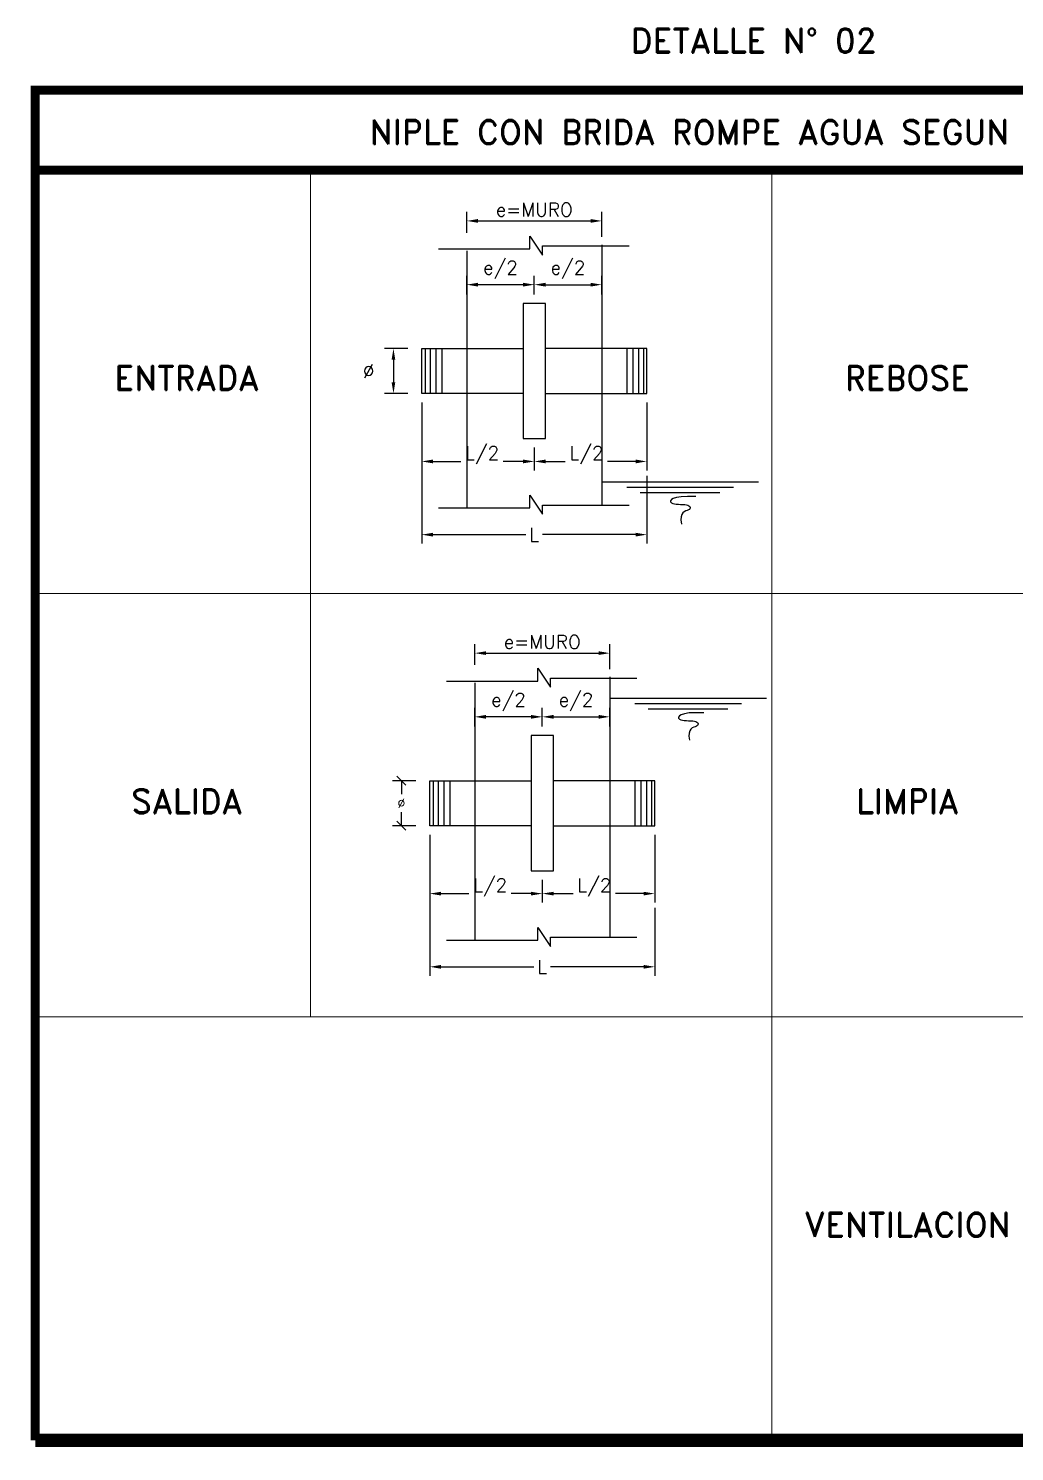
# Model space of a CAD drawing. Header units: metres. Extents: x -90 to 2507, y -28 to 972.
# Drawn here: x 166.251 to 167.347, y 183.06 to 184.64 of the extents above; entities that cross this region are included whole.
import ezdxf
from ezdxf.enums import TextEntityAlignment as Align

# ---------------------------------------------------------------- set-up
doc = ezdxf.new("R2010")
doc.units = ezdxf.units.M
for name, color, linetype in [('A-PISO', 9, 'Continuous'), ('G-acotado', 8, 'Continuous'), ('G-CUADROS', 8, 'Continuous'), ('G-textos-notas', 7, 'Continuous'), ('G-textos-subtitulo', 3, 'Continuous'), ('S-TUBERIAS-NUEVAS', 3, 'Continuous'), ('S-TUBERIAS-NUEVAS-2', 8, 'Continuous')]:
    doc.layers.add(name, color=color, linetype=linetype)
doc.styles.add('01COTAS', font='romans.shx')
doc.styles.add('150-SUBTITULO', font='romand.shx', dxfattribs={"height": 0.45})
doc.dimstyles.new('DIM-5-CORTE', dxfattribs={"dimscale": 0.005, "dimtxt": 2, "dimasz": 2, "dimexe": 2, "dimexo": 2, "dimgap": 1, "dimtad": 1, "dimtih": 1, "dimtoh": 1, "dimdsep": 46, "dimtxsty": '01COTAS', "dimcen": 25, "dimclrd": 9, "dimclre": 9, "dimclrt": 7, "dimadec": 0, "dimazin": 0, "dimtfac": 1, "dimtmove": 2, "dimatfit": 3, "dimfxl": 1, "dimtolj": 1, "dimtzin": 0, "dimarcsym": 0})

# ---------------------------------------------------------------- blocks, each defined once
blk = doc.blocks.new('*D199')
at = {"layer": 'Defpoints', "color": 0, "transparency": 16777216}
for p in [(166.8883, 184.3557), (166.8133, 184.3348), (166.8883, 184.3348)]:
    blk.add_point(p, dxfattribs=at)
at = {"layer": 'G-acotado', "color": 9, "lineweight": -2, "transparency": 16777216}
for p, q in [((166.8133, 184.3448), (166.8133, 184.3657)), ((166.8883, 184.3448), (166.8883, 184.3657)), ((166.8258, 184.3557), (166.8758, 184.3557))]:
    blk.add_line(p, q, dxfattribs=at)
at = {"layer": 'G-acotado', "color": 9, "transparency": 16777216}
for points in [[(166.8258, 184.3578), (166.8258, 184.3536), (166.8133, 184.3557)], [(166.8758, 184.3578), (166.8758, 184.3536), (166.8883, 184.3557)]]:
    blk.add_solid(points, dxfattribs=at)
at = {"layer": 'G-acotado', "color": 7, "transparency": 16777216, "insert": (166.8508, 184.3721), "char_height": 0.015, "attachment_point": 5, "style": '01COTAS'}
blk.add_mtext('\\A1;e/2', dxfattribs=at)
blk = doc.blocks.new('*D200')
at = {"layer": 'Defpoints', "color": 0, "transparency": 16777216}
for p in [(166.9383, 184.2348), (166.8133, 184.1848), (166.8133, 184.1594)]:
    blk.add_point(p, dxfattribs=at)
at = {"layer": 'G-acotado', "color": 9, "lineweight": -2, "transparency": 16777216}
for p, q in [((166.9383, 184.2248), (166.9383, 184.1494)), ((166.8133, 184.1748), (166.8133, 184.1494)), ((166.8258, 184.1594), (166.8477, 184.1594)), ((166.9258, 184.1594), (166.8948, 184.1594))]:
    blk.add_line(p, q, dxfattribs=at)
at = {"layer": 'G-acotado', "color": 9, "transparency": 16777216}
for points in [[(166.8258, 184.1615), (166.8258, 184.1573), (166.8133, 184.1594)], [(166.9258, 184.1615), (166.9258, 184.1573), (166.9383, 184.1594)]]:
    blk.add_solid(points, dxfattribs=at)
at = {"layer": 'G-acotado', "color": 7, "transparency": 16777216, "insert": (166.8713, 184.1662), "char_height": 0.015, "attachment_point": 5, "style": '01COTAS'}
blk.add_mtext('\\A1;L/2', dxfattribs=at)
blk = doc.blocks.new('*D201')
at = {"layer": 'Defpoints', "color": 0, "transparency": 16777216}
for p in [(166.6828, 184.2848), (166.6569, 184.2348), (166.6828, 184.2348)]:
    blk.add_point(p, dxfattribs=at)
at = {"layer": 'G-acotado', "color": 9, "lineweight": -2, "transparency": 16777216}
for p, q in [((166.6728, 184.2848), (166.6469, 184.2848)), ((166.6569, 184.2723), (166.6569, 184.2473)), ((166.6728, 184.2348), (166.6469, 184.2348))]:
    blk.add_line(p, q, dxfattribs=at)
at = {"layer": 'G-acotado', "color": 9, "transparency": 16777216}
for points in [[(166.6548, 184.2723), (166.6589, 184.2723), (166.6569, 184.2848)], [(166.6548, 184.2473), (166.6589, 184.2473), (166.6569, 184.2348)]]:
    blk.add_solid(points, dxfattribs=at)
at = {"layer": 'G-acotado', "color": 7, "transparency": 16777216, "insert": (166.6294, 184.2598), "char_height": 0.015, "attachment_point": 5, "style": '01COTAS'}
blk.add_mtext('\\A1;%%C', dxfattribs=at)
blk = doc.blocks.new('*D202')
at = {"layer": 'Defpoints', "color": 0, "transparency": 16777216}
for p in [(166.7383, 184.3557), (166.7383, 184.3348), (166.8133, 184.3348)]:
    blk.add_point(p, dxfattribs=at)
at = {"layer": 'G-acotado', "color": 9, "lineweight": -2, "transparency": 16777216}
for p, q in [((166.7383, 184.3448), (166.7383, 184.3657)), ((166.8133, 184.3448), (166.8133, 184.3657)), ((166.8008, 184.3557), (166.7508, 184.3557))]:
    blk.add_line(p, q, dxfattribs=at)
at = {"layer": 'G-acotado', "color": 9, "transparency": 16777216}
for points in [[(166.7508, 184.3578), (166.7508, 184.3536), (166.7383, 184.3557)], [(166.8008, 184.3578), (166.8008, 184.3536), (166.8133, 184.3557)]]:
    blk.add_solid(points, dxfattribs=at)
at = {"layer": 'G-acotado', "color": 7, "transparency": 16777216, "insert": (166.7758, 184.3721), "char_height": 0.015, "attachment_point": 5, "style": '01COTAS'}
blk.add_mtext('\\A1;e/2', dxfattribs=at)
blk = doc.blocks.new('*D203')
at = {"layer": 'Defpoints', "color": 0, "transparency": 16777216}
for p in [(166.6883, 184.2348), (166.8133, 184.1848), (166.8133, 184.1594)]:
    blk.add_point(p, dxfattribs=at)
at = {"layer": 'G-acotado', "color": 9, "lineweight": -2, "transparency": 16777216}
for p, q in [((166.6883, 184.2248), (166.6883, 184.1494)), ((166.8133, 184.1748), (166.8133, 184.1494)), ((166.7008, 184.1594), (166.7318, 184.1594)), ((166.8008, 184.1594), (166.7789, 184.1594))]:
    blk.add_line(p, q, dxfattribs=at)
at = {"layer": 'G-acotado', "color": 9, "transparency": 16777216}
for points in [[(166.7008, 184.1615), (166.7008, 184.1573), (166.6883, 184.1594)], [(166.8008, 184.1615), (166.8008, 184.1573), (166.8133, 184.1594)]]:
    blk.add_solid(points, dxfattribs=at)
at = {"layer": 'G-acotado', "color": 7, "transparency": 16777216, "insert": (166.7554, 184.1662), "char_height": 0.015, "attachment_point": 5, "style": '01COTAS'}
blk.add_mtext('\\A1;L/2', dxfattribs=at)
blk = doc.blocks.new('*D204')
at = {"layer": 'Defpoints', "color": 0, "transparency": 16777216}
for p in [(166.6883, 184.2248), (166.9383, 184.1535), (166.6883, 184.0781)]:
    blk.add_point(p, dxfattribs=at)
at = {"layer": 'G-acotado', "color": 9, "lineweight": -2, "transparency": 16777216}
for p, q in [((166.6883, 184.2148), (166.6883, 184.0681)), ((166.9383, 184.1435), (166.9383, 184.0681)), ((166.7008, 184.0781), (166.804, 184.0781)), ((166.9258, 184.0781), (166.8226, 184.0781))]:
    blk.add_line(p, q, dxfattribs=at)
at = {"layer": 'G-acotado', "color": 9, "transparency": 16777216}
for points in [[(166.7008, 184.0802), (166.7008, 184.076), (166.6883, 184.0781)], [(166.9258, 184.0802), (166.9258, 184.076), (166.9383, 184.0781)]]:
    blk.add_solid(points, dxfattribs=at)
at = {"layer": 'G-acotado', "color": 7, "transparency": 16777216, "insert": (166.8133, 184.0781), "char_height": 0.015, "attachment_point": 5, "style": '01COTAS'}
blk.add_mtext('\\A1;L', dxfattribs=at)
blk = doc.blocks.new('*D205')
at = {"color": 9, "lineweight": -2, "transparency": 16777216}
for p, q in [((166.8222, 183.8649), (166.8222, 183.8858)), ((166.8972, 183.8649), (166.8972, 183.8858)), ((166.8347, 183.8758), (166.8847, 183.8758))]:
    blk.add_line(p, q, dxfattribs=at)
at = {"color": 9, "transparency": 16777216}
for points in [[(166.8347, 183.8779), (166.8347, 183.8737), (166.8222, 183.8758)], [(166.8847, 183.8779), (166.8847, 183.8737), (166.8972, 183.8758)]]:
    blk.add_solid(points, dxfattribs=at)
at = {"layer": 'Defpoints', "color": 0, "transparency": 16777216}
for p in [(166.8972, 183.8758), (166.8222, 183.8549), (166.8972, 183.8549)]:
    blk.add_point(p, dxfattribs=at)
at = {"color": 7, "transparency": 16777216, "insert": (166.8597, 183.8922), "char_height": 0.015, "attachment_point": 5, "style": '01COTAS'}
blk.add_mtext('\\A1;e/2', dxfattribs=at)
blk = doc.blocks.new('*D206')
at = {"color": 9, "lineweight": -2, "transparency": 16777216}
for p, q in [((166.9472, 183.7449), (166.9472, 183.6695)), ((166.8222, 183.6949), (166.8222, 183.6695)), ((166.8347, 183.6795), (166.8566, 183.6795)), ((166.9347, 183.6795), (166.9037, 183.6795))]:
    blk.add_line(p, q, dxfattribs=at)
at = {"color": 9, "transparency": 16777216}
for points in [[(166.8347, 183.6815), (166.8347, 183.6774), (166.8222, 183.6795)], [(166.9347, 183.6815), (166.9347, 183.6774), (166.9472, 183.6795)]]:
    blk.add_solid(points, dxfattribs=at)
at = {"layer": 'Defpoints', "color": 0, "transparency": 16777216}
for p in [(166.9472, 183.7549), (166.8222, 183.7049), (166.8222, 183.6795)]:
    blk.add_point(p, dxfattribs=at)
at = {"color": 7, "transparency": 16777216, "insert": (166.8801, 183.6863), "char_height": 0.015, "attachment_point": 5, "style": '01COTAS'}
blk.add_mtext('\\A1;L/2', dxfattribs=at)
blk = doc.blocks.new('_Oblique')
at = {"color": 0, "linetype": 'ByBlock', "lineweight": -2}
blk.add_line((-0.5, -0.5), (0.5, 0.5), dxfattribs=at)
blk = doc.blocks.new('*D207')
at = {"color": 9, "lineweight": -2, "transparency": 16777216}
for p, q in [((166.6817, 183.8049), (166.6558, 183.8049)), ((166.6658, 183.8049), (166.6658, 183.7899)), ((166.6658, 183.7549), (166.6658, 183.7699)), ((166.6817, 183.7549), (166.6558, 183.7549))]:
    blk.add_line(p, q, dxfattribs=at)
at = {"layer": 'Defpoints', "color": 0, "transparency": 16777216}
for p in [(166.6917, 183.8049), (166.6658, 183.7549), (166.6917, 183.7549)]:
    blk.add_point(p, dxfattribs=at)
at = {"color": 9, "lineweight": -2, "transparency": 16777216, "xscale": 0.01, "yscale": 0.01, "zscale": 0.01}
for p, rotation in [((166.6658, 183.8049), 90), ((166.6658, 183.7549), 270)]:
    blk.add_blockref('_Oblique', p, dxfattribs=dict(at, rotation=rotation))
at = {"color": 7, "transparency": 16777216, "insert": (166.6658, 183.7799), "char_height": 0.01, "attachment_point": 5, "style": '01COTAS'}
blk.add_mtext('\\A1;%%C', dxfattribs=at)
blk = doc.blocks.new('*D208')
at = {"layer": 'Defpoints', "color": 0, "linetype": 'Continuous', "transparency": 16777216}
for p in [(166.7472, 183.8758), (166.7472, 183.8549), (166.8222, 183.8549)]:
    blk.add_point(p, dxfattribs=at)
at = {"layer": 'S-TUBERIAS-NUEVAS-2', "color": 9, "linetype": 'Continuous', "lineweight": -2, "transparency": 16777216}
for p, q in [((166.7472, 183.8649), (166.7472, 183.8858)), ((166.8222, 183.8649), (166.8222, 183.8858)), ((166.8097, 183.8758), (166.7597, 183.8758))]:
    blk.add_line(p, q, dxfattribs=at)
at = {"layer": 'S-TUBERIAS-NUEVAS-2', "color": 9, "linetype": 'Continuous', "transparency": 16777216}
for points in [[(166.7597, 183.8779), (166.7597, 183.8737), (166.7472, 183.8758)], [(166.8097, 183.8779), (166.8097, 183.8737), (166.8222, 183.8758)]]:
    blk.add_solid(points, dxfattribs=at)
at = {"layer": 'S-TUBERIAS-NUEVAS-2', "color": 7, "linetype": 'Continuous', "transparency": 16777216, "insert": (166.7847, 183.8922), "char_height": 0.015, "attachment_point": 5, "style": '01COTAS'}
blk.add_mtext('\\A1;e/2', dxfattribs=at)
blk = doc.blocks.new('*D209')
at = {"color": 9, "lineweight": -2, "transparency": 16777216}
for p, q in [((166.6972, 183.7449), (166.6972, 183.6695)), ((166.8222, 183.6949), (166.8222, 183.6695)), ((166.7097, 183.6795), (166.7407, 183.6795)), ((166.8097, 183.6795), (166.7878, 183.6795))]:
    blk.add_line(p, q, dxfattribs=at)
at = {"color": 9, "transparency": 16777216}
for points in [[(166.7097, 183.6815), (166.7097, 183.6774), (166.6972, 183.6795)], [(166.8097, 183.6815), (166.8097, 183.6774), (166.8222, 183.6795)]]:
    blk.add_solid(points, dxfattribs=at)
at = {"layer": 'Defpoints', "color": 0, "transparency": 16777216}
for p in [(166.6972, 183.7549), (166.8222, 183.7049), (166.8222, 183.6795)]:
    blk.add_point(p, dxfattribs=at)
at = {"color": 7, "transparency": 16777216, "insert": (166.7643, 183.6863), "char_height": 0.015, "attachment_point": 5, "style": '01COTAS'}
blk.add_mtext('\\A1;L/2', dxfattribs=at)
blk = doc.blocks.new('*D210')
at = {"color": 9, "lineweight": -2, "transparency": 16777216}
for p, q in [((166.6972, 183.7349), (166.6972, 183.5882)), ((166.9472, 183.6636), (166.9472, 183.5882)), ((166.7097, 183.5982), (166.8129, 183.5982)), ((166.9347, 183.5982), (166.8315, 183.5982))]:
    blk.add_line(p, q, dxfattribs=at)
at = {"color": 9, "transparency": 16777216}
for points in [[(166.7097, 183.6003), (166.7097, 183.5961), (166.6972, 183.5982)], [(166.9347, 183.6003), (166.9347, 183.5961), (166.9472, 183.5982)]]:
    blk.add_solid(points, dxfattribs=at)
at = {"layer": 'Defpoints', "color": 0, "transparency": 16777216}
for p in [(166.6972, 183.7449), (166.9472, 183.6736), (166.6972, 183.5982)]:
    blk.add_point(p, dxfattribs=at)
at = {"color": 7, "transparency": 16777216, "insert": (166.8222, 183.5982), "char_height": 0.015, "attachment_point": 5, "style": '01COTAS'}
blk.add_mtext('\\A1;L', dxfattribs=at)
blk = doc.blocks.new('*D509')
at = {"layer": 'Defpoints', "color": 0, "transparency": 16777216}
for p in [(166.8883, 184.4265), (166.7383, 184.4033), (166.8883, 184.3988)]:
    blk.add_point(p, dxfattribs=at)
at = {"layer": 'G-acotado', "color": 9, "lineweight": -2, "transparency": 16777216}
for p, q in [((166.7383, 184.4133), (166.7383, 184.4365)), ((166.8883, 184.4088), (166.8883, 184.4365)), ((166.7508, 184.4265), (166.8758, 184.4265))]:
    blk.add_line(p, q, dxfattribs=at)
at = {"layer": 'G-acotado', "color": 9, "transparency": 16777216}
for points in [[(166.7508, 184.4286), (166.7508, 184.4244), (166.7383, 184.4265)], [(166.8758, 184.4286), (166.8758, 184.4244), (166.8883, 184.4265)]]:
    blk.add_solid(points, dxfattribs=at)
at = {"layer": 'G-acotado', "color": 7, "transparency": 16777216, "insert": (166.8133, 184.439), "char_height": 0.015, "attachment_point": 5, "style": '01COTAS'}
blk.add_mtext('\\A1;e=MURO', dxfattribs=at)
blk = doc.blocks.new('*D223')
at = {"layer": 'Defpoints', "color": 0, "transparency": 16777216}
for p in [(166.8972, 183.9465), (166.7472, 183.9234), (166.8972, 183.9189)]:
    blk.add_point(p, dxfattribs=at)
at = {"layer": 'G-acotado', "color": 9, "lineweight": -2, "transparency": 16777216}
for p, q in [((166.7472, 183.9334), (166.7472, 183.9565)), ((166.7597, 183.9465), (166.8847, 183.9465)), ((166.8972, 183.9289), (166.8972, 183.9565))]:
    blk.add_line(p, q, dxfattribs=at)
at = {"layer": 'G-acotado', "color": 9, "transparency": 16777216}
for points in [[(166.7597, 183.9486), (166.7597, 183.9445), (166.7472, 183.9465)], [(166.8847, 183.9486), (166.8847, 183.9445), (166.8972, 183.9465)]]:
    blk.add_solid(points, dxfattribs=at)
at = {"layer": 'G-acotado', "color": 7, "transparency": 16777216, "insert": (166.8222, 183.959), "char_height": 0.015, "attachment_point": 5, "style": '01COTAS'}
blk.add_mtext('\\A1;e=MURO', dxfattribs=at)
blk = doc.blocks.new('*D161')
at = {"layer": 'Defpoints', "color": 0, "transparency": 16777216}
for p in [(166.8883, 184.3557), (166.8133, 184.3348), (166.8883, 184.3348)]:
    blk.add_point(p, dxfattribs=at)
at = {"layer": 'G-acotado', "color": 9, "lineweight": -2, "transparency": 16777216}
for p, q in [((166.8133, 184.3448), (166.8133, 184.3657)), ((166.8883, 184.3448), (166.8883, 184.3657)), ((166.8258, 184.3557), (166.8758, 184.3557))]:
    blk.add_line(p, q, dxfattribs=at)
at = {"layer": 'G-acotado', "color": 9, "transparency": 16777216}
for points in [[(166.8258, 184.3578), (166.8258, 184.3536), (166.8133, 184.3557)], [(166.8758, 184.3578), (166.8758, 184.3536), (166.8883, 184.3557)]]:
    blk.add_solid(points, dxfattribs=at)
at = {"layer": 'G-acotado', "color": 7, "transparency": 16777216, "insert": (166.8508, 184.3721), "char_height": 0.015, "attachment_point": 5, "style": '01COTAS'}
blk.add_mtext('\\A1;e/2', dxfattribs=at)
blk = doc.blocks.new('*D162')
at = {"layer": 'Defpoints', "color": 0, "transparency": 16777216}
for p in [(166.9383, 184.2348), (166.8133, 184.1848), (166.8133, 184.1594)]:
    blk.add_point(p, dxfattribs=at)
at = {"layer": 'G-acotado', "color": 9, "lineweight": -2, "transparency": 16777216}
for p, q in [((166.9383, 184.2248), (166.9383, 184.1494)), ((166.8133, 184.1748), (166.8133, 184.1494)), ((166.8258, 184.1594), (166.8477, 184.1594)), ((166.9258, 184.1594), (166.8948, 184.1594))]:
    blk.add_line(p, q, dxfattribs=at)
at = {"layer": 'G-acotado', "color": 9, "transparency": 16777216}
for points in [[(166.8258, 184.1615), (166.8258, 184.1573), (166.8133, 184.1594)], [(166.9258, 184.1615), (166.9258, 184.1573), (166.9383, 184.1594)]]:
    blk.add_solid(points, dxfattribs=at)
at = {"layer": 'G-acotado', "color": 7, "transparency": 16777216, "insert": (166.8713, 184.1662), "char_height": 0.015, "attachment_point": 5, "style": '01COTAS'}
blk.add_mtext('\\A1;L/2', dxfattribs=at)
blk = doc.blocks.new('*D163')
at = {"layer": 'Defpoints', "color": 0, "transparency": 16777216}
for p in [(166.6828, 184.2848), (166.6569, 184.2348), (166.6828, 184.2348)]:
    blk.add_point(p, dxfattribs=at)
at = {"layer": 'G-acotado', "color": 9, "lineweight": -2, "transparency": 16777216}
for p, q in [((166.6728, 184.2848), (166.6469, 184.2848)), ((166.6569, 184.2723), (166.6569, 184.2473)), ((166.6728, 184.2348), (166.6469, 184.2348))]:
    blk.add_line(p, q, dxfattribs=at)
at = {"layer": 'G-acotado', "color": 9, "transparency": 16777216}
for points in [[(166.6548, 184.2723), (166.6589, 184.2723), (166.6569, 184.2848)], [(166.6548, 184.2473), (166.6589, 184.2473), (166.6569, 184.2348)]]:
    blk.add_solid(points, dxfattribs=at)
at = {"layer": 'G-acotado', "color": 7, "transparency": 16777216, "insert": (166.6294, 184.2598), "char_height": 0.015, "attachment_point": 5, "style": '01COTAS'}
blk.add_mtext('\\A1;%%C', dxfattribs=at)
blk = doc.blocks.new('*D164')
at = {"layer": 'Defpoints', "color": 0, "transparency": 16777216}
for p in [(166.7383, 184.3557), (166.7383, 184.3348), (166.8133, 184.3348)]:
    blk.add_point(p, dxfattribs=at)
at = {"layer": 'G-acotado', "color": 9, "lineweight": -2, "transparency": 16777216}
for p, q in [((166.7383, 184.3448), (166.7383, 184.3657)), ((166.8133, 184.3448), (166.8133, 184.3657)), ((166.8008, 184.3557), (166.7508, 184.3557))]:
    blk.add_line(p, q, dxfattribs=at)
at = {"layer": 'G-acotado', "color": 9, "transparency": 16777216}
for points in [[(166.7508, 184.3578), (166.7508, 184.3536), (166.7383, 184.3557)], [(166.8008, 184.3578), (166.8008, 184.3536), (166.8133, 184.3557)]]:
    blk.add_solid(points, dxfattribs=at)
at = {"layer": 'G-acotado', "color": 7, "transparency": 16777216, "insert": (166.7758, 184.3721), "char_height": 0.015, "attachment_point": 5, "style": '01COTAS'}
blk.add_mtext('\\A1;e/2', dxfattribs=at)
blk = doc.blocks.new('*D165')
at = {"layer": 'Defpoints', "color": 0, "transparency": 16777216}
for p in [(166.6883, 184.2348), (166.8133, 184.1848), (166.8133, 184.1594)]:
    blk.add_point(p, dxfattribs=at)
at = {"layer": 'G-acotado', "color": 9, "lineweight": -2, "transparency": 16777216}
for p, q in [((166.6883, 184.2248), (166.6883, 184.1494)), ((166.8133, 184.1748), (166.8133, 184.1494)), ((166.7008, 184.1594), (166.7318, 184.1594)), ((166.8008, 184.1594), (166.7789, 184.1594))]:
    blk.add_line(p, q, dxfattribs=at)
at = {"layer": 'G-acotado', "color": 9, "transparency": 16777216}
for points in [[(166.7008, 184.1615), (166.7008, 184.1573), (166.6883, 184.1594)], [(166.8008, 184.1615), (166.8008, 184.1573), (166.8133, 184.1594)]]:
    blk.add_solid(points, dxfattribs=at)
at = {"layer": 'G-acotado', "color": 7, "transparency": 16777216, "insert": (166.7554, 184.1662), "char_height": 0.015, "attachment_point": 5, "style": '01COTAS'}
blk.add_mtext('\\A1;L/2', dxfattribs=at)
blk = doc.blocks.new('*D166')
at = {"layer": 'Defpoints', "color": 0, "transparency": 16777216}
for p in [(166.6883, 184.2248), (166.9383, 184.1535), (166.6883, 184.0781)]:
    blk.add_point(p, dxfattribs=at)
at = {"layer": 'G-acotado', "color": 9, "lineweight": -2, "transparency": 16777216}
for p, q in [((166.6883, 184.2148), (166.6883, 184.0681)), ((166.9383, 184.1435), (166.9383, 184.0681)), ((166.7008, 184.0781), (166.804, 184.0781)), ((166.9258, 184.0781), (166.8226, 184.0781))]:
    blk.add_line(p, q, dxfattribs=at)
at = {"layer": 'G-acotado', "color": 9, "transparency": 16777216}
for points in [[(166.7008, 184.0802), (166.7008, 184.076), (166.6883, 184.0781)], [(166.9258, 184.0802), (166.9258, 184.076), (166.9383, 184.0781)]]:
    blk.add_solid(points, dxfattribs=at)
at = {"layer": 'G-acotado', "color": 7, "transparency": 16777216, "insert": (166.8133, 184.0781), "char_height": 0.015, "attachment_point": 5, "style": '01COTAS'}
blk.add_mtext('\\A1;L', dxfattribs=at)
blk = doc.blocks.new('*D167')
at = {"color": 9, "lineweight": -2, "transparency": 16777216}
for p, q in [((166.8222, 183.8649), (166.8222, 183.8858)), ((166.8972, 183.8649), (166.8972, 183.8858)), ((166.8347, 183.8758), (166.8847, 183.8758))]:
    blk.add_line(p, q, dxfattribs=at)
at = {"color": 9, "transparency": 16777216}
for points in [[(166.8347, 183.8779), (166.8347, 183.8737), (166.8222, 183.8758)], [(166.8847, 183.8779), (166.8847, 183.8737), (166.8972, 183.8758)]]:
    blk.add_solid(points, dxfattribs=at)
at = {"layer": 'Defpoints', "color": 0, "transparency": 16777216}
for p in [(166.8972, 183.8758), (166.8222, 183.8549), (166.8972, 183.8549)]:
    blk.add_point(p, dxfattribs=at)
at = {"color": 7, "transparency": 16777216, "insert": (166.8597, 183.8922), "char_height": 0.015, "attachment_point": 5, "style": '01COTAS'}
blk.add_mtext('\\A1;e/2', dxfattribs=at)
blk = doc.blocks.new('*D168')
at = {"color": 9, "lineweight": -2, "transparency": 16777216}
for p, q in [((166.9472, 183.7449), (166.9472, 183.6695)), ((166.8222, 183.6949), (166.8222, 183.6695)), ((166.8347, 183.6795), (166.8566, 183.6795)), ((166.9347, 183.6795), (166.9037, 183.6795))]:
    blk.add_line(p, q, dxfattribs=at)
at = {"color": 9, "transparency": 16777216}
for points in [[(166.8347, 183.6815), (166.8347, 183.6774), (166.8222, 183.6795)], [(166.9347, 183.6815), (166.9347, 183.6774), (166.9472, 183.6795)]]:
    blk.add_solid(points, dxfattribs=at)
at = {"layer": 'Defpoints', "color": 0, "transparency": 16777216}
for p in [(166.9472, 183.7549), (166.8222, 183.7049), (166.8222, 183.6795)]:
    blk.add_point(p, dxfattribs=at)
at = {"color": 7, "transparency": 16777216, "insert": (166.8801, 183.6863), "char_height": 0.015, "attachment_point": 5, "style": '01COTAS'}
blk.add_mtext('\\A1;L/2', dxfattribs=at)
blk = doc.blocks.new('*D169')
at = {"color": 9, "lineweight": -2, "transparency": 16777216}
for p, q in [((166.6817, 183.8049), (166.6558, 183.8049)), ((166.6658, 183.8049), (166.6658, 183.7899)), ((166.6658, 183.7549), (166.6658, 183.7699)), ((166.6817, 183.7549), (166.6558, 183.7549))]:
    blk.add_line(p, q, dxfattribs=at)
at = {"layer": 'Defpoints', "color": 0, "transparency": 16777216}
for p in [(166.6917, 183.8049), (166.6658, 183.7549), (166.6917, 183.7549)]:
    blk.add_point(p, dxfattribs=at)
at = {"color": 9, "lineweight": -2, "transparency": 16777216, "xscale": 0.01, "yscale": 0.01, "zscale": 0.01}
for p, rotation in [((166.6658, 183.8049), 90), ((166.6658, 183.7549), 270)]:
    blk.add_blockref('_Oblique', p, dxfattribs=dict(at, rotation=rotation))
at = {"color": 7, "transparency": 16777216, "insert": (166.6658, 183.7799), "char_height": 0.01, "attachment_point": 5, "style": '01COTAS'}
blk.add_mtext('\\A1;%%C', dxfattribs=at)
blk = doc.blocks.new('*D170')
at = {"layer": 'Defpoints', "color": 0, "linetype": 'Continuous', "transparency": 16777216}
for p in [(166.7472, 183.8758), (166.7472, 183.8549), (166.8222, 183.8549)]:
    blk.add_point(p, dxfattribs=at)
at = {"layer": 'S-TUBERIAS-NUEVAS-2', "color": 9, "linetype": 'Continuous', "lineweight": -2, "transparency": 16777216}
for p, q in [((166.7472, 183.8649), (166.7472, 183.8858)), ((166.8222, 183.8649), (166.8222, 183.8858)), ((166.8097, 183.8758), (166.7597, 183.8758))]:
    blk.add_line(p, q, dxfattribs=at)
at = {"layer": 'S-TUBERIAS-NUEVAS-2', "color": 9, "linetype": 'Continuous', "transparency": 16777216}
for points in [[(166.7597, 183.8779), (166.7597, 183.8737), (166.7472, 183.8758)], [(166.8097, 183.8779), (166.8097, 183.8737), (166.8222, 183.8758)]]:
    blk.add_solid(points, dxfattribs=at)
at = {"layer": 'S-TUBERIAS-NUEVAS-2', "color": 7, "linetype": 'Continuous', "transparency": 16777216, "insert": (166.7847, 183.8922), "char_height": 0.015, "attachment_point": 5, "style": '01COTAS'}
blk.add_mtext('\\A1;e/2', dxfattribs=at)
blk = doc.blocks.new('*D171')
at = {"color": 9, "lineweight": -2, "transparency": 16777216}
for p, q in [((166.6972, 183.7449), (166.6972, 183.6695)), ((166.8222, 183.6949), (166.8222, 183.6695)), ((166.7097, 183.6795), (166.7407, 183.6795)), ((166.8097, 183.6795), (166.7878, 183.6795))]:
    blk.add_line(p, q, dxfattribs=at)
at = {"color": 9, "transparency": 16777216}
for points in [[(166.7097, 183.6815), (166.7097, 183.6774), (166.6972, 183.6795)], [(166.8097, 183.6815), (166.8097, 183.6774), (166.8222, 183.6795)]]:
    blk.add_solid(points, dxfattribs=at)
at = {"layer": 'Defpoints', "color": 0, "transparency": 16777216}
for p in [(166.6972, 183.7549), (166.8222, 183.7049), (166.8222, 183.6795)]:
    blk.add_point(p, dxfattribs=at)
at = {"color": 7, "transparency": 16777216, "insert": (166.7643, 183.6863), "char_height": 0.015, "attachment_point": 5, "style": '01COTAS'}
blk.add_mtext('\\A1;L/2', dxfattribs=at)
blk = doc.blocks.new('*D172')
at = {"color": 9, "lineweight": -2, "transparency": 16777216}
for p, q in [((166.6972, 183.7349), (166.6972, 183.5882)), ((166.9472, 183.6636), (166.9472, 183.5882)), ((166.7097, 183.5982), (166.8129, 183.5982)), ((166.9347, 183.5982), (166.8315, 183.5982))]:
    blk.add_line(p, q, dxfattribs=at)
at = {"color": 9, "transparency": 16777216}
for points in [[(166.7097, 183.6003), (166.7097, 183.5961), (166.6972, 183.5982)], [(166.9347, 183.6003), (166.9347, 183.5961), (166.9472, 183.5982)]]:
    blk.add_solid(points, dxfattribs=at)
at = {"layer": 'Defpoints', "color": 0, "transparency": 16777216}
for p in [(166.6972, 183.7449), (166.9472, 183.6736), (166.6972, 183.5982)]:
    blk.add_point(p, dxfattribs=at)
at = {"color": 7, "transparency": 16777216, "insert": (166.8222, 183.5982), "char_height": 0.015, "attachment_point": 5, "style": '01COTAS'}
blk.add_mtext('\\A1;L', dxfattribs=at)
blk = doc.blocks.new('*D499')
at = {"layer": 'Defpoints', "color": 0, "transparency": 16777216}
for p in [(166.8883, 184.4265), (166.7383, 184.4033), (166.8883, 184.3988)]:
    blk.add_point(p, dxfattribs=at)
at = {"layer": 'G-acotado', "color": 9, "lineweight": -2, "transparency": 16777216}
for p, q in [((166.7383, 184.4133), (166.7383, 184.4365)), ((166.8883, 184.4088), (166.8883, 184.4365)), ((166.7508, 184.4265), (166.8758, 184.4265))]:
    blk.add_line(p, q, dxfattribs=at)
at = {"layer": 'G-acotado', "color": 9, "transparency": 16777216}
for points in [[(166.7508, 184.4286), (166.7508, 184.4244), (166.7383, 184.4265)], [(166.8758, 184.4286), (166.8758, 184.4244), (166.8883, 184.4265)]]:
    blk.add_solid(points, dxfattribs=at)
at = {"layer": 'G-acotado', "color": 7, "transparency": 16777216, "insert": (166.8133, 184.439), "char_height": 0.015, "attachment_point": 5, "style": '01COTAS'}
blk.add_mtext('\\A1;e=MURO', dxfattribs=at)
blk = doc.blocks.new('*D185')
at = {"layer": 'Defpoints', "color": 0, "transparency": 16777216}
for p in [(166.8972, 183.9465), (166.7472, 183.9234), (166.8972, 183.9189)]:
    blk.add_point(p, dxfattribs=at)
at = {"layer": 'G-acotado', "color": 9, "lineweight": -2, "transparency": 16777216}
for p, q in [((166.7472, 183.9334), (166.7472, 183.9565)), ((166.7597, 183.9465), (166.8847, 183.9465)), ((166.8972, 183.9289), (166.8972, 183.9565))]:
    blk.add_line(p, q, dxfattribs=at)
at = {"layer": 'G-acotado', "color": 9, "transparency": 16777216}
for points in [[(166.7597, 183.9486), (166.7597, 183.9445), (166.7472, 183.9465)], [(166.8847, 183.9486), (166.8847, 183.9445), (166.8972, 183.9465)]]:
    blk.add_solid(points, dxfattribs=at)
at = {"layer": 'G-acotado', "color": 7, "transparency": 16777216, "insert": (166.8222, 183.959), "char_height": 0.015, "attachment_point": 5, "style": '01COTAS'}
blk.add_mtext('\\A1;e=MURO', dxfattribs=at)

msp = doc.modelspace()

# ---------------------------------------------------------------- linework, layer by layer
at = {"layer": 'A-PISO', "color": 1}
for p, q in [((167.0623, 184.1365), (166.8883, 184.1365)), ((167.0623, 184.1365), (166.8883, 184.1365)), ((167.0345, 184.1306), (166.9161, 184.1306)), ((167.0345, 184.1306), (166.9161, 184.1306)), ((167.0195, 184.1244), (166.9311, 184.1244)), ((167.0195, 184.1244), (166.9311, 184.1244)), ((167.0712, 183.8963), (166.8972, 183.8963)), ((167.0712, 183.8963), (166.8972, 183.8963)), ((167.0434, 183.8904), (166.925, 183.8904)), ((167.0434, 183.8904), (166.925, 183.8904)), ((167.0284, 183.8842), (166.94, 183.8842)), ((167.0284, 183.8842), (166.94, 183.8842))]:
    msp.add_line(p, q, dxfattribs=at)
for points in [[(166.9929, 184.1204), (166.9836, 184.1206), (166.9764, 184.1202), (166.9712, 184.1195), (166.9677, 184.1183), (166.9656, 184.1171), (166.9647, 184.1157), (166.9648, 184.1144), (166.9657, 184.1134), (166.9671, 184.1126), (166.969, 184.1122), (166.9711, 184.1119), (166.9734, 184.1118), (166.9758, 184.1117), (166.9782, 184.1116), (166.9804, 184.1115), (166.9823, 184.1112), (166.9839, 184.1108), (166.9851, 184.1101), (166.986, 184.1094), (166.9864, 184.1086), (166.9865, 184.1077), (166.9862, 184.1069), (166.9856, 184.1062), (166.9846, 184.1055), (166.9832, 184.1049), (166.9816, 184.1044), (166.98, 184.1035), (166.9785, 184.1023), (166.9773, 184.1006), (166.9765, 184.098), (166.9763, 184.0945), (166.9768, 184.0898)], [(166.9929, 184.1204), (166.9836, 184.1206), (166.9764, 184.1202), (166.9712, 184.1195), (166.9677, 184.1183), (166.9656, 184.1171), (166.9647, 184.1157), (166.9648, 184.1144), (166.9657, 184.1134), (166.9671, 184.1126), (166.969, 184.1122), (166.9711, 184.1119), (166.9734, 184.1118), (166.9758, 184.1117), (166.9782, 184.1116), (166.9804, 184.1115), (166.9823, 184.1112), (166.9839, 184.1108), (166.9851, 184.1101), (166.986, 184.1094), (166.9864, 184.1086), (166.9865, 184.1077), (166.9862, 184.1069), (166.9856, 184.1062), (166.9846, 184.1055), (166.9832, 184.1049), (166.9816, 184.1044), (166.98, 184.1035), (166.9785, 184.1023), (166.9773, 184.1006), (166.9765, 184.098), (166.9763, 184.0945), (166.9768, 184.0898)], [(167.0018, 183.8802), (166.9925, 183.8804), (166.9853, 183.8801), (166.9801, 183.8793), (166.9765, 183.8782), (166.9745, 183.8769), (166.9736, 183.8756), (166.9737, 183.8743), (166.9746, 183.8732), (166.976, 183.8725), (166.9779, 183.872), (166.98, 183.8717), (166.9823, 183.8716), (166.9847, 183.8715), (166.9871, 183.8715), (166.9893, 183.8713), (166.9912, 183.8711), (166.9928, 183.8706), (166.994, 183.87), (166.9949, 183.8692), (166.9953, 183.8684), (166.9954, 183.8676), (166.9951, 183.8668), (166.9945, 183.866), (166.9935, 183.8653), (166.9921, 183.8648), (166.9905, 183.8642), (166.9889, 183.8634), (166.9874, 183.8622), (166.9862, 183.8604), (166.9854, 183.8578), (166.9852, 183.8543), (166.9857, 183.8497)], [(167.0018, 183.8802), (166.9925, 183.8804), (166.9853, 183.8801), (166.9801, 183.8793), (166.9765, 183.8782), (166.9745, 183.8769), (166.9736, 183.8756), (166.9737, 183.8743), (166.9746, 183.8732), (166.976, 183.8725), (166.9779, 183.872), (166.98, 183.8717), (166.9823, 183.8716), (166.9847, 183.8715), (166.9871, 183.8715), (166.9893, 183.8713), (166.9912, 183.8711), (166.9928, 183.8706), (166.994, 183.87), (166.9949, 183.8692), (166.9953, 183.8684), (166.9954, 183.8676), (166.9951, 183.8668), (166.9945, 183.866), (166.9935, 183.8653), (166.9921, 183.8648), (166.9905, 183.8642), (166.9889, 183.8634), (166.9874, 183.8622), (166.9862, 183.8604), (166.9854, 183.8578), (166.9852, 183.8543), (166.9857, 183.8497)]]:
    msp.add_lwpolyline(points, dxfattribs=at)
at = {"layer": 'G-CUADROS', "const_width": 0.01}
msp.add_lwpolyline([(167.8957, 184.4829), (166.2589, 184.4829), (166.2589, 184.5716), (167.8957, 184.5716)], close=True, dxfattribs=at)
msp.add_lwpolyline([(167.8957, 184.4829), (166.2589, 184.4829), (166.2589, 184.5716), (167.8957, 184.5716)], close=True, dxfattribs=at)
at = {"layer": 'G-CUADROS'}
for points, const_width in [([(167.8957, 183.0724), (167.8957, 184.4829), (166.2589, 184.4829), (166.2589, 183.0724)], 0.01), ([(167.8957, 183.0724), (167.8957, 184.4829), (166.2589, 184.4829), (166.2589, 183.0724)], 0.01), ([(167.0773, 183.0724), (166.2589, 183.0724)], 0.015), ([(167.0773, 183.0724), (166.2589, 183.0724)], 0.015)]:
    msp.add_lwpolyline(points, dxfattribs=dict(at, const_width=const_width))
at = {"layer": 'G-CUADROS', "lineweight": 0}
for points in [[(166.5648, 184.4829), (166.5648, 183.5426)], [(166.5648, 184.4829), (166.5648, 183.5426)], [(167.8957, 184.4829), (167.0773, 184.4829)], [(167.0773, 184.4829), (167.0773, 183.0724)], [(167.0773, 184.4829), (167.0773, 183.0724)], [(167.8957, 184.4829), (167.0773, 184.4829)], [(167.0773, 184.4829), (167.0773, 183.0724)], [(167.0773, 184.4829), (167.0773, 183.0724)], [(167.0773, 184.0127), (166.2589, 184.0127)], [(167.0773, 184.0127), (166.2589, 184.0127)], [(167.8957, 184.0127), (167.0773, 184.0127)], [(167.8957, 184.0127), (167.0773, 184.0127)], [(167.0773, 183.5426), (166.2589, 183.5426)], [(167.0773, 183.5426), (166.2589, 183.5426)], [(167.8957, 183.5426), (167.0773, 183.5426)], [(167.8957, 183.5426), (167.0773, 183.5426)]]:
    msp.add_lwpolyline(points, dxfattribs=at)
at = {"layer": 'G-CUADROS'}
msp.add_lwpolyline([(167.8957, 183.0724, 0.015, 0.015, 0), (167.0773, 183.0724, 0.025, 0.025, 0)], format="xyseb", dxfattribs=at)
msp.add_lwpolyline([(167.8957, 183.0724, 0.015, 0.015, 0), (167.0773, 183.0724, 0.025, 0.025, 0)], format="xyseb", dxfattribs=at)
at = {"layer": 'S-TUBERIAS-NUEVAS', "color": 3, "linetype": 'Continuous'}
msp.add_lwpolyline([(166.8008, 184.1848), (166.8258, 184.1848), (166.8258, 184.3348), (166.8008, 184.3348)], close=True, dxfattribs=at)
msp.add_lwpolyline([(166.8008, 184.1848), (166.8258, 184.1848), (166.8258, 184.3348), (166.8008, 184.3348)], close=True, dxfattribs=at)
at = {"layer": 'S-TUBERIAS-NUEVAS', "linetype": 'Continuous', "ltscale": 0.0025}
for points in [[(166.8008, 184.2348), (166.6883, 184.2348), (166.6883, 184.2848), (166.8008, 184.2848)], [(166.8008, 184.2348), (166.6883, 184.2348), (166.6883, 184.2848), (166.8008, 184.2848)], [(166.6921, 184.2848), (166.6921, 184.2348)], [(166.6921, 184.2848), (166.6921, 184.2348)], [(166.6977, 184.2848), (166.6977, 184.2348)], [(166.6977, 184.2848), (166.6977, 184.2348)], [(166.7039, 184.2848), (166.7039, 184.2348)], [(166.7039, 184.2848), (166.7039, 184.2348)], [(166.7106, 184.2848), (166.7106, 184.2348)], [(166.7106, 184.2848), (166.7106, 184.2348)], [(166.8258, 184.2348), (166.9383, 184.2348), (166.9383, 184.2848), (166.8258, 184.2848)], [(166.8258, 184.2348), (166.9383, 184.2348), (166.9383, 184.2848), (166.8258, 184.2848)], [(166.9161, 184.2848), (166.9161, 184.2348)], [(166.9161, 184.2848), (166.9161, 184.2348)], [(166.9227, 184.2848), (166.9227, 184.2348)], [(166.9227, 184.2848), (166.9227, 184.2348)], [(166.929, 184.2848), (166.929, 184.2348)], [(166.929, 184.2848), (166.929, 184.2348)], [(166.9345, 184.2848), (166.9345, 184.2348)], [(166.9345, 184.2848), (166.9345, 184.2348)], [(166.8097, 183.7549), (166.6972, 183.7549), (166.6972, 183.8049), (166.8097, 183.8049)], [(166.8097, 183.7549), (166.6972, 183.7549), (166.6972, 183.8049), (166.8097, 183.8049)], [(166.701, 183.8049), (166.701, 183.7549)], [(166.701, 183.8049), (166.701, 183.7549)], [(166.7065, 183.8049), (166.7065, 183.7549)], [(166.7065, 183.8049), (166.7065, 183.7549)], [(166.7128, 183.8049), (166.7128, 183.7549)], [(166.7128, 183.8049), (166.7128, 183.7549)], [(166.7195, 183.8049), (166.7195, 183.7549)], [(166.7195, 183.8049), (166.7195, 183.7549)], [(166.8347, 183.7549), (166.9472, 183.7549), (166.9472, 183.8049), (166.8347, 183.8049)], [(166.8347, 183.7549), (166.9472, 183.7549), (166.9472, 183.8049), (166.8347, 183.8049)], [(166.9249, 183.8049), (166.9249, 183.7549)], [(166.9249, 183.8049), (166.9249, 183.7549)], [(166.9316, 183.8049), (166.9316, 183.7549)], [(166.9316, 183.8049), (166.9316, 183.7549)], [(166.9379, 183.8049), (166.9379, 183.7549)], [(166.9379, 183.8049), (166.9379, 183.7549)], [(166.9434, 183.8049), (166.9434, 183.7549)], [(166.9434, 183.8049), (166.9434, 183.7549)]]:
    msp.add_lwpolyline(points, dxfattribs=at)
msp.add_lwpolyline([(166.8097, 183.7049), (166.8347, 183.7049), (166.8347, 183.8549), (166.8097, 183.8549)], close=True, dxfattribs=at)
msp.add_lwpolyline([(166.8097, 183.7049), (166.8347, 183.7049), (166.8347, 183.8549), (166.8097, 183.8549)], close=True, dxfattribs=at)
at = {"layer": 'S-TUBERIAS-NUEVAS-2', "linetype": 'Continuous'}
for points in [[(166.7069, 184.3955), (166.8085, 184.3955), (166.8085, 184.4097), (166.8226, 184.3885), (166.8226, 184.3988), (166.9186, 184.3988)], [(166.7069, 184.3955), (166.8085, 184.3955), (166.8085, 184.4097), (166.8226, 184.3885), (166.8226, 184.3988), (166.9186, 184.3988)], [(166.7383, 184.3933), (166.7383, 184.1077)], [(166.7383, 184.3933), (166.7383, 184.1077)], [(166.8883, 184.4), (166.8883, 184.1108)], [(166.8883, 184.4), (166.8883, 184.1108)], [(166.7069, 184.1077), (166.8085, 184.1077), (166.8085, 184.1219), (166.8226, 184.1007), (166.8226, 184.111), (166.9186, 184.111)], [(166.7069, 184.1077), (166.8085, 184.1077), (166.8085, 184.1219), (166.8226, 184.1007), (166.8226, 184.111), (166.9186, 184.111)], [(166.7158, 183.9155), (166.8174, 183.9155), (166.8174, 183.9297), (166.8315, 183.9086), (166.8315, 183.9189), (166.9274, 183.9189)], [(166.7158, 183.9155), (166.8174, 183.9155), (166.8174, 183.9297), (166.8315, 183.9086), (166.8315, 183.9189), (166.9274, 183.9189)], [(166.8972, 183.9201), (166.8972, 183.6308)], [(166.8972, 183.9201), (166.8972, 183.6308)], [(166.7472, 183.9134), (166.7472, 183.6278)], [(166.7472, 183.9134), (166.7472, 183.6278)], [(166.7158, 183.6278), (166.8174, 183.6278), (166.8174, 183.642), (166.8315, 183.6208), (166.8315, 183.6311), (166.9274, 183.6311)], [(166.7158, 183.6278), (166.8174, 183.6278), (166.8174, 183.642), (166.8315, 183.6208), (166.8315, 183.6311), (166.9274, 183.6311)]]:
    msp.add_lwpolyline(points, dxfattribs=at)

# ---------------------------------------------------------------- texts
at = {"layer": 'G-textos-notas', "style": '150-SUBTITULO'}
for s, p in [('ENTRADA', (166.4274, 184.2521)), ('REBOSE', (167.2279, 184.2521)), ('REBOSE', (167.2279, 184.2521)), ('SALIDA', (166.4274, 183.782)), ('SALIDA', (166.4274, 183.782)), ('LIMPIA', (167.2279, 183.782)), ('LIMPIA', (167.2279, 183.782)), ('VENTILACION', (167.2279, 183.3118)), ('VENTILACION', (167.2279, 183.3118))]:
    msp.add_text(s, height=0.027, dxfattribs=at).set_placement(p, align=Align.MIDDLE)
at = {"layer": 'G-textos-subtitulo', "style": '150-SUBTITULO'}
for s, p in [('DETALLE N° 02', (167.057, 184.6267)), ('NIPLE CON BRIDA ROMPE AGUA SEGUN LINEAS', (167.057, 184.5252))]:
    msp.add_text(s, height=0.027, dxfattribs=at).set_placement(p, align=Align.MIDDLE)

# ---------------------------------------------------------------- dimensions: what is measured, and where the dimension line sits
at = {"color": 9}
for picture in ['*D205', '*D167']:
    dim = msp.add_linear_dim(base=(166.8972, 183.8758), p1=(166.8222, 183.8549), p2=(166.8972, 183.8549), text='e/2', dimstyle='DIM-5-CORTE', override={"dimtxt": 3, "dimasz": 2.5}, dxfattribs=at)
    dim.commit()
    dim.dimension.update_dxf_attribs({"geometry": picture, "text_midpoint": (166.8597, 183.8922)})
for picture in ['*D207', '*D169']:
    dim = msp.add_linear_dim(base=(166.6658, 183.7549), p1=(166.6917, 183.8049), p2=(166.6917, 183.7549), angle=90, text='%%C', dimstyle='DIM-5-CORTE', override={"dimblk1": 'Oblique', "dimblk2": 'Oblique', "dimsah": 1})
    dim.commit()
    dim.dimension.update_dxf_attribs({"geometry": picture, "text_midpoint": (166.6658, 183.7799)})
for picture in ['*D209', '*D171']:
    dim = msp.add_linear_dim(base=(166.8222, 183.6795), p1=(166.6972, 183.7549), p2=(166.8222, 183.7049), text='L/2', dimstyle='DIM-5-CORTE', override={"dimtxt": 3, "dimasz": 2.5}, dxfattribs=at)
    dim.commit()
    dim.dimension.update_dxf_attribs({"geometry": picture, "text_midpoint": (166.7643, 183.6863), "dimtype": 160})
for base, p1, p2, text, picture, middle in [((166.6972, 183.5982), (166.9472, 183.6736), (166.6972, 183.7449), 'L', '*D210', (166.8222, 183.5982)), ((166.6972, 183.5982), (166.9472, 183.6736), (166.6972, 183.7449), 'L', '*D172', (166.8222, 183.5982)), ((166.8222, 183.6795), (166.9472, 183.7549), (166.8222, 183.7049), 'L/2', '*D206', (166.8801, 183.6863)), ((166.8222, 183.6795), (166.9472, 183.7549), (166.8222, 183.7049), 'L/2', '*D168', (166.8801, 183.6863))]:
    dim = msp.add_linear_dim(base=base, p1=p1, p2=p2, angle=180, text=text, dimstyle='DIM-5-CORTE', override={"dimtxt": 3, "dimasz": 2.5}, dxfattribs=at)
    dim.commit()
    dim.dimension.update_dxf_attribs({"geometry": picture, "text_midpoint": middle, "dimtype": 160})
at = {"layer": 'G-acotado', "color": 9}
for base, p1, p2, text, picture, middle in [((166.8883, 184.4265), (166.7383, 184.4033), (166.8883, 184.3988), 'e=MURO', '*D509', (166.8133, 184.439)), ((166.8883, 184.4265), (166.7383, 184.4033), (166.8883, 184.3988), 'e=MURO', '*D499', (166.8133, 184.439)), ((166.8883, 184.3557), (166.8133, 184.3348), (166.8883, 184.3348), 'e/2', '*D199', (166.8508, 184.3721)), ((166.8883, 184.3557), (166.8133, 184.3348), (166.8883, 184.3348), 'e/2', '*D161', (166.8508, 184.3721)), ((166.8972, 183.9465), (166.7472, 183.9234), (166.8972, 183.9189), 'e=MURO', '*D223', (166.8222, 183.959)), ((166.8972, 183.9465), (166.7472, 183.9234), (166.8972, 183.9189), 'e=MURO', '*D185', (166.8222, 183.959))]:
    dim = msp.add_linear_dim(base=base, p1=p1, p2=p2, text=text, dimstyle='DIM-5-CORTE', override={"dimtxt": 3, "dimasz": 2.5}, dxfattribs=at)
    dim.commit()
    dim.dimension.update_dxf_attribs({"geometry": picture, "text_midpoint": middle})
for base, p1, p2, angle, text, picture, middle in [((166.7383, 184.3557), (166.8133, 184.3348), (166.7383, 184.3348), 180, 'e/2', '*D202', (166.7758, 184.3721)), ((166.7383, 184.3557), (166.8133, 184.3348), (166.7383, 184.3348), 180, 'e/2', '*D164', (166.7758, 184.3721)), ((166.6569, 184.2348), (166.6828, 184.2848), (166.6828, 184.2348), 90, '%%C', '*D201', (166.6294, 184.2598)), ((166.6569, 184.2348), (166.6828, 184.2848), (166.6828, 184.2348), 90, '%%C', '*D163', (166.6294, 184.2598))]:
    dim = msp.add_linear_dim(base=base, p1=p1, p2=p2, angle=angle, text=text, dimstyle='DIM-5-CORTE', override={"dimtxt": 3, "dimasz": 2.5}, dxfattribs=at)
    dim.commit()
    dim.dimension.update_dxf_attribs({"geometry": picture, "text_midpoint": middle})
for picture in ['*D203', '*D165']:
    dim = msp.add_linear_dim(base=(166.8133, 184.1594), p1=(166.6883, 184.2348), p2=(166.8133, 184.1848), text='L/2', dimstyle='DIM-5-CORTE', override={"dimtxt": 3, "dimasz": 2.5}, dxfattribs=at)
    dim.commit()
    dim.dimension.update_dxf_attribs({"geometry": picture, "text_midpoint": (166.7554, 184.1662), "dimtype": 160})
for base, p1, p2, text, picture, middle in [((166.8133, 184.1594), (166.9383, 184.2348), (166.8133, 184.1848), 'L/2', '*D200', (166.8713, 184.1662)), ((166.8133, 184.1594), (166.9383, 184.2348), (166.8133, 184.1848), 'L/2', '*D162', (166.8713, 184.1662)), ((166.6883, 184.0781), (166.9383, 184.1535), (166.6883, 184.2248), 'L', '*D204', (166.8133, 184.0781)), ((166.6883, 184.0781), (166.9383, 184.1535), (166.6883, 184.2248), 'L', '*D166', (166.8133, 184.0781))]:
    dim = msp.add_linear_dim(base=base, p1=p1, p2=p2, angle=180, text=text, dimstyle='DIM-5-CORTE', override={"dimtxt": 3, "dimasz": 2.5}, dxfattribs=at)
    dim.commit()
    dim.dimension.update_dxf_attribs({"geometry": picture, "text_midpoint": middle, "dimtype": 160})
at = {"layer": 'S-TUBERIAS-NUEVAS-2', "linetype": 'Continuous'}
for picture in ['*D208', '*D170']:
    dim = msp.add_linear_dim(base=(166.7472, 183.8758), p1=(166.8222, 183.8549), p2=(166.7472, 183.8549), angle=180, text='e/2', dimstyle='DIM-5-CORTE', override={"dimtxt": 3, "dimasz": 2.5}, dxfattribs=at)
    dim.commit()
    dim.dimension.update_dxf_attribs({"geometry": picture, "text_midpoint": (166.7847, 183.8922)})

doc.saveas('drawing.dxf')
